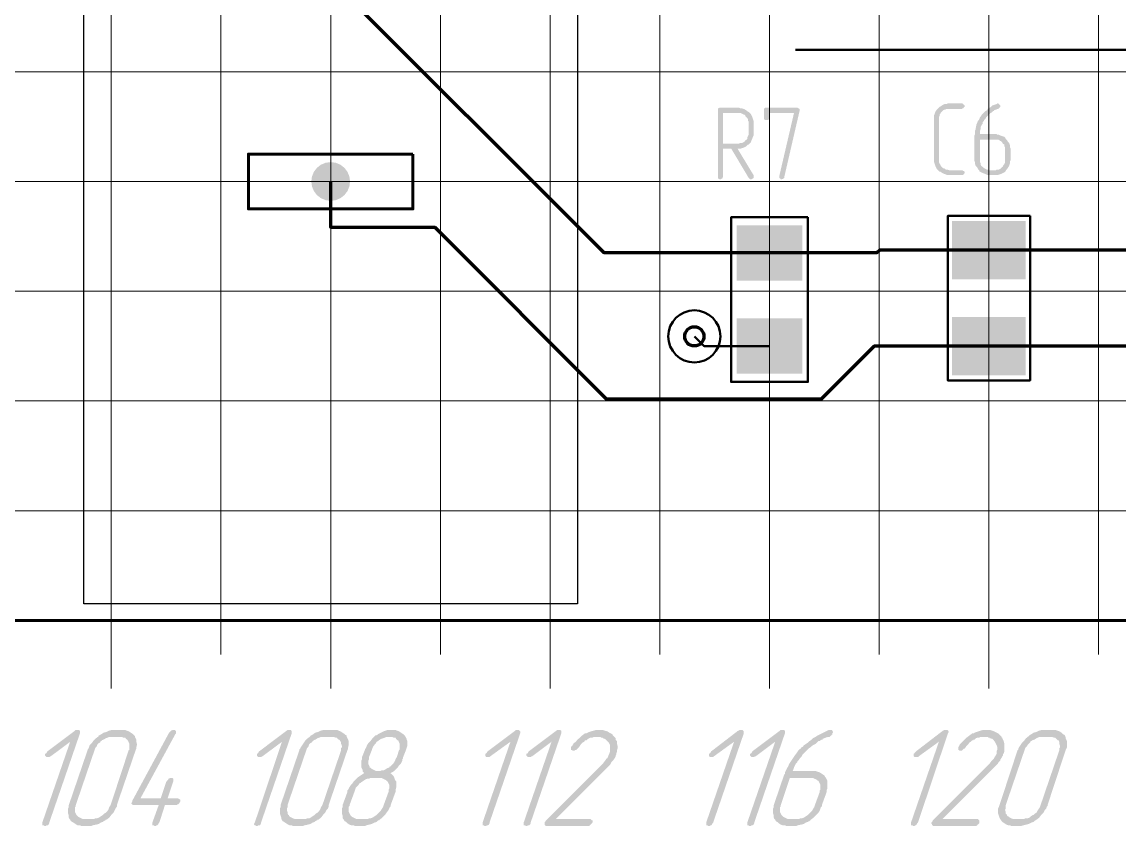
# Model space of a CAD drawing. Extents: x 260 to 1101, y 70 to 664.
# Drawn here: x 532.08 to 572.07, y 375.29 to 404.6 of the extents above; entities that cross this region are included whole.
import ezdxf

# ---------------------------------------------------------------- set-up
doc = ezdxf.new("R2010")
doc.units = 0
doc.header["$MEASUREMENT"] = 0
doc.layers.add('PDF _Геометрия', color=7, linetype='CONTINUOUS')
doc.layers.add('PDF _Сплошная заливка', color=7, linetype='CONTINUOUS')

msp = doc.modelspace()

# ---------------------------------------------------------------- hatches: boundary and pattern name
at = {"layer": 'PDF _Сплошная заливка', "transparency": 33554559}
for points in [[(566.368, 401.632), (566.368, 401.606), (566.393, 401.606), (566.393, 401.581), (566.419, 401.581), (566.444, 401.556), (566.444, 401.53), (566.444, 401.53), (566.444, 401.505), (566.419, 401.505), (566.419, 401.479), (566.393, 401.479), (566.393, 401.454), (566.368, 401.454), (566.343, 401.429), (565.86, 401.429), (565.809, 401.429), (565.784, 401.429), (565.733, 401.403), (565.708, 401.403), (565.657, 401.378), (565.606, 401.327), (565.606, 401.327), (565.606, 401.327), (565.581, 401.302), (565.556, 401.251), (565.53, 401.225), (565.53, 401.175), (565.505, 401.124), (565.505, 401.073), (565.505, 399.574), (565.505, 399.574), (565.505, 399.549), (565.505, 399.524), (565.505, 399.498), (565.53, 399.447), (565.556, 399.397), (565.581, 399.346), (565.606, 399.32), (565.606, 399.32), (565.632, 399.295), (565.657, 399.27), (565.682, 399.27), (565.733, 399.244), (565.759, 399.219), (565.809, 399.219), (565.886, 399.193), (566.343, 399.193), (566.368, 399.193), (566.368, 399.193), (566.393, 399.168), (566.393, 399.168), (566.419, 399.168), (566.444, 399.143), (566.444, 399.117), (566.444, 399.117), (566.444, 399.092), (566.419, 399.066), (566.419, 399.041), (566.393, 399.041), (566.393, 399.041), (566.368, 399.016), (566.343, 399.016), (565.86, 399.016), (565.835, 399.016), (565.809, 399.016), (565.759, 399.041), (565.682, 399.066), (565.632, 399.092), (565.556, 399.143), (565.53, 399.143), (565.479, 399.193), (565.479, 399.193), (565.479, 399.193), (565.454, 399.219), (565.429, 399.244), (565.403, 399.295), (565.378, 399.346), (565.352, 399.422), (565.327, 399.498), (565.327, 399.524), (565.327, 399.574), (565.327, 401.073), (565.327, 401.073), (565.327, 401.073), (565.327, 401.098), (565.327, 401.098), (565.327, 401.149), (565.327, 401.2), (565.352, 401.251), (565.378, 401.327), (565.429, 401.403), (565.454, 401.429), (565.479, 401.454), (565.479, 401.454), (565.479, 401.454), (565.505, 401.479), (565.53, 401.505), (565.581, 401.53), (565.657, 401.581), (565.708, 401.606), (565.784, 401.606), (565.835, 401.632), (566.343, 401.632)], [(560.35, 401.479), (560.376, 401.454), (560.401, 401.454), (560.401, 401.454), (560.426, 401.429), (560.426, 401.403), (560.426, 401.378), (560.426, 401.352), (559.868, 398.939), (559.868, 398.939), (559.868, 398.914), (559.843, 398.914), (559.843, 398.889), (559.766, 398.863), (559.766, 398.863), (559.741, 398.863), (559.741, 398.889), (559.716, 398.889), (559.716, 398.889), (559.69, 398.914), (559.69, 398.914), (559.69, 398.965), (559.69, 398.99), (560.223, 401.276), (559.309, 401.276), (559.309, 401.098), (559.309, 401.098), (559.309, 401.073), (559.309, 401.048), (559.284, 401.022), (559.284, 401.022), (559.259, 401.022), (559.233, 401.022), (559.208, 401.022), (559.208, 401.022), (559.208, 401.022), (559.182, 401.022), (559.157, 401.022), (559.157, 401.048), (559.132, 401.048), (559.132, 401.073), (559.132, 401.098), (559.132, 401.378), (559.132, 401.378), (559.132, 401.403), (559.132, 401.403), (559.132, 401.429), (559.157, 401.454), (559.157, 401.454), (559.182, 401.479), (559.208, 401.479)], [(543.337, 398.786), (543.337, 399.492), (543.52, 399.468), (543.69, 399.398), (543.836, 399.285), (543.948, 399.139), (544.019, 398.969), (544.043, 398.786)], [(543.337, 398.786), (543.337, 398.08), (543.154, 398.104), (542.984, 398.175), (542.838, 398.287), (542.726, 398.433), (542.655, 398.604), (542.631, 398.786)], [(543.337, 398.786), (544.043, 398.786), (544.019, 398.604), (543.948, 398.433), (543.836, 398.287), (543.69, 398.175), (543.52, 398.104), (543.337, 398.08)], [(534.147, 378.797), (534.172, 378.797), (534.172, 378.772), (534.198, 378.772), (534.198, 378.746), (534.198, 378.721), (534.198, 378.67), (533.08, 375.419), (533.08, 375.419), (533.08, 375.394), (533.055, 375.343), (533.029, 375.317), (533.004, 375.317), (532.979, 375.317), (532.953, 375.292), (532.928, 375.292), (532.903, 375.292), (532.903, 375.292), (532.877, 375.317), (532.852, 375.317), (532.826, 375.317), (532.826, 375.343), (532.826, 375.368), (532.826, 375.419), (533.842, 378.365), (533.131, 377.832), (533.106, 377.832), (533.08, 377.807), (533.055, 377.807), (533.029, 377.807), (533.004, 377.807), (533.004, 377.807), (532.979, 377.807), (532.953, 377.832), (532.953, 377.832), (532.928, 377.857), (532.928, 377.883), (532.928, 377.934), (532.953, 377.934), (532.953, 377.934), (532.979, 377.959), (533.004, 378.01), (534.02, 378.772), (534.02, 378.772), (534.045, 378.797), (534.071, 378.797), (534.096, 378.797), (534.121, 378.797)], [(537.625, 378.797), (537.651, 378.797), (537.676, 378.772), (537.676, 378.772), (537.701, 378.746), (537.701, 378.721), (537.701, 378.67), (537.676, 378.645), (536.407, 376.308), (537.143, 376.308), (537.346, 376.918), (537.371, 376.918), (537.371, 376.943), (537.397, 376.968), (537.422, 376.994), (537.422, 376.994), (537.422, 377.019), (537.448, 377.019), (537.473, 377.045), (537.524, 377.045), (537.524, 377.045), (537.549, 377.045), (537.575, 377.045), (537.6, 377.019), (537.6, 377.019), (537.6, 376.994), (537.6, 376.968), (537.6, 376.918), (537.397, 376.308), (537.778, 376.308), (537.803, 376.283), (537.828, 376.283), (537.828, 376.257), (537.854, 376.257), (537.854, 376.232), (537.854, 376.206), (537.854, 376.181), (537.854, 376.181), (537.828, 376.156), (537.828, 376.13), (537.778, 376.079), (537.778, 376.079), (537.752, 376.079), (537.727, 376.054), (537.676, 376.054), (537.295, 376.054), (537.092, 375.419), (537.092, 375.419), (537.067, 375.394), (537.041, 375.343), (537.016, 375.317), (537.016, 375.317), (536.991, 375.317), (536.965, 375.292), (536.914, 375.292), (536.914, 375.292), (536.914, 375.292), (536.889, 375.317), (536.838, 375.317), (536.838, 375.317), (536.838, 375.343), (536.838, 375.368), (536.838, 375.419), (537.067, 376.054), (536.178, 376.054), (536.153, 376.054), (536.127, 376.054), (536.102, 376.079), (536.102, 376.079), (536.076, 376.105), (536.076, 376.13), (536.102, 376.181), (536.102, 376.206), (537.448, 378.696), (537.448, 378.696), (537.473, 378.721), (537.498, 378.746), (537.524, 378.772), (537.6, 378.797)], [(541.866, 378.797), (541.891, 378.797), (541.891, 378.772), (541.916, 378.772), (541.916, 378.746), (541.916, 378.721), (541.916, 378.67), (540.799, 375.419), (540.799, 375.419), (540.799, 375.394), (540.774, 375.343), (540.748, 375.317), (540.723, 375.317), (540.698, 375.317), (540.672, 375.292), (540.647, 375.292), (540.621, 375.292), (540.621, 375.292), (540.596, 375.317), (540.571, 375.317), (540.571, 375.317), (540.545, 375.343), (540.545, 375.368), (540.571, 375.419), (541.561, 378.365), (540.85, 377.832), (540.825, 377.832), (540.825, 377.807), (540.774, 377.807), (540.748, 377.807), (540.723, 377.807), (540.723, 377.807), (540.698, 377.807), (540.672, 377.832), (540.672, 377.832), (540.647, 377.857), (540.647, 377.883), (540.647, 377.934), (540.672, 377.934), (540.672, 377.934), (540.698, 377.959), (540.723, 378.01), (541.739, 378.772), (541.739, 378.772), (541.764, 378.797), (541.789, 378.797), (541.815, 378.797), (541.84, 378.797)], [(550.169, 378.797), (550.194, 378.797), (550.219, 378.772), (550.219, 378.772), (550.245, 378.746), (550.245, 378.721), (550.245, 378.67), (549.127, 375.419), (549.127, 375.419), (549.127, 375.394), (549.102, 375.343), (549.051, 375.317), (549.051, 375.317), (549.026, 375.317), (549.001, 375.292), (548.95, 375.292), (548.95, 375.292), (548.95, 375.292), (548.924, 375.317), (548.899, 375.317), (548.874, 375.317), (548.874, 375.343), (548.874, 375.368), (548.874, 375.419), (549.889, 378.365), (549.153, 377.832), (549.153, 377.832), (549.127, 377.807), (549.102, 377.807), (549.077, 377.807), (549.051, 377.807), (549.026, 377.807), (549.001, 377.807), (549.001, 377.832), (548.975, 377.832), (548.975, 377.857), (548.975, 377.883), (548.975, 377.934), (548.975, 377.934), (549.001, 377.934), (549.026, 377.959), (549.051, 378.01), (550.067, 378.772), (550.067, 378.772), (550.092, 378.797), (550.118, 378.797), (550.143, 378.797)], [(551.692, 378.797), (551.717, 378.797), (551.717, 378.772), (551.743, 378.772), (551.743, 378.746), (551.743, 378.721), (551.743, 378.67), (550.626, 375.419), (550.626, 375.419), (550.626, 375.394), (550.6, 375.343), (550.575, 375.317), (550.549, 375.317), (550.524, 375.317), (550.499, 375.292), (550.473, 375.292), (550.448, 375.292), (550.448, 375.292), (550.422, 375.317), (550.397, 375.317), (550.372, 375.317), (550.372, 375.343), (550.372, 375.368), (550.372, 375.419), (551.387, 378.365), (550.676, 377.832), (550.651, 377.832), (550.626, 377.807), (550.6, 377.807), (550.575, 377.807), (550.549, 377.807), (550.549, 377.807), (550.524, 377.807), (550.499, 377.832), (550.499, 377.832), (550.473, 377.857), (550.473, 377.883), (550.473, 377.934), (550.499, 377.934), (550.499, 377.934), (550.524, 377.959), (550.549, 378.01), (551.565, 378.772), (551.565, 378.772), (551.59, 378.797), (551.616, 378.797), (551.641, 378.797), (551.667, 378.797)], [(553.165, 378.797), (553.215, 378.797), (553.241, 378.797), (553.317, 378.772), (553.419, 378.746), (553.495, 378.696), (553.546, 378.67), (553.596, 378.645), (553.622, 378.594), (553.673, 378.543), (553.673, 378.543), (553.673, 378.543), (553.698, 378.518), (553.698, 378.518), (553.723, 378.492), (553.723, 378.442), (553.774, 378.391), (553.774, 378.289), (553.799, 378.188), (553.799, 378.137), (553.774, 378.061), (553.774, 378.01), (553.749, 377.934), (553.749, 377.934), (553.749, 377.934), (553.749, 377.908), (553.723, 377.857), (553.723, 377.832), (553.698, 377.781), (553.647, 377.705), (553.622, 377.68), (553.622, 377.68), (553.596, 377.654), (553.571, 377.629), (553.546, 377.578), (553.52, 377.527), (553.469, 377.476), (553.419, 377.426), (551.54, 375.546), (552.809, 375.546), (552.809, 375.546), (552.835, 375.521), (552.86, 375.495), (552.86, 375.495), (552.885, 375.495), (552.885, 375.444), (552.885, 375.419), (552.86, 375.419), (552.86, 375.394), (552.835, 375.368), (552.809, 375.343), (552.809, 375.343), (552.784, 375.317), (552.758, 375.292), (552.708, 375.292), (551.21, 375.292), (551.184, 375.292), (551.159, 375.317), (551.133, 375.343), (551.133, 375.343), (551.133, 375.368), (551.133, 375.394), (551.133, 375.444), (551.133, 375.444), (551.159, 375.444), (551.159, 375.47), (551.184, 375.495), (553.266, 377.578), (553.342, 377.68), (553.393, 377.756), (553.419, 377.756), (553.419, 377.781), (553.419, 377.781), (553.444, 377.807), (553.469, 377.883), (553.495, 377.934), (553.495, 377.934), (553.495, 377.959), (553.52, 377.984), (553.52, 378.035), (553.52, 378.086), (553.52, 378.162), (553.52, 378.238), (553.495, 378.289), (553.469, 378.34), (553.444, 378.365), (553.444, 378.365), (553.419, 378.391), (553.419, 378.391), (553.393, 378.416), (553.368, 378.442), (553.342, 378.467), (553.266, 378.492), (553.266, 378.492), (553.241, 378.518), (553.241, 378.518), (553.19, 378.518), (553.165, 378.543), (553.139, 378.543), (553.038, 378.543), (553.012, 378.543), (552.987, 378.543), (552.936, 378.543), (552.885, 378.518), (552.809, 378.518), (552.758, 378.492), (552.682, 378.442), (552.682, 378.442), (552.657, 378.416), (552.606, 378.416), (552.581, 378.365), (552.53, 378.34), (552.454, 378.264), (552.403, 378.188), (552.327, 378.111), (552.327, 378.111), (552.327, 378.111), (552.301, 378.086), (552.276, 378.061), (552.276, 378.061), (552.251, 378.061), (552.225, 378.035), (552.2, 378.035), (552.174, 378.035), (552.174, 378.035), (552.124, 378.061), (552.098, 378.061), (552.098, 378.086), (552.098, 378.086), (552.098, 378.137), (552.098, 378.162), (552.124, 378.213), (552.124, 378.213), (552.149, 378.213), (552.149, 378.238), (552.174, 378.264), (552.2, 378.315), (552.276, 378.365), (552.327, 378.442), (552.428, 378.518), (552.504, 378.594), (552.606, 378.67), (552.606, 378.67), (552.631, 378.67), (552.631, 378.67), (552.657, 378.67), (552.708, 378.696), (552.758, 378.721), (552.835, 378.746), (552.936, 378.772), (553.012, 378.797), (553.114, 378.797), (553.139, 378.797)], [(558.319, 378.797), (558.344, 378.797), (558.37, 378.772), (558.37, 378.772), (558.395, 378.746), (558.395, 378.721), (558.395, 378.67), (557.278, 375.419), (557.278, 375.419), (557.253, 375.394), (557.227, 375.343), (557.202, 375.317), (557.202, 375.317), (557.176, 375.317), (557.151, 375.292), (557.1, 375.292), (557.1, 375.292), (557.1, 375.292), (557.075, 375.317), (557.024, 375.317), (557.024, 375.317), (557.024, 375.343), (557.024, 375.368), (557.024, 375.419), (558.04, 378.365), (557.303, 377.832), (557.303, 377.832), (557.278, 377.807), (557.253, 377.807), (557.227, 377.807), (557.202, 377.807), (557.176, 377.807), (557.151, 377.807), (557.151, 377.832), (557.126, 377.832), (557.126, 377.857), (557.126, 377.883), (557.126, 377.934), (557.126, 377.934), (557.151, 377.934), (557.176, 377.959), (557.202, 378.01), (558.192, 378.772), (558.217, 378.772), (558.243, 378.797), (558.268, 378.797), (558.294, 378.797)], [(559.843, 378.797), (559.868, 378.797), (559.868, 378.772), (559.893, 378.772), (559.893, 378.746), (559.893, 378.721), (559.893, 378.67), (558.776, 375.419), (558.776, 375.419), (558.776, 375.394), (558.751, 375.343), (558.7, 375.317), (558.7, 375.317), (558.675, 375.317), (558.649, 375.292), (558.624, 375.292), (558.598, 375.292), (558.598, 375.292), (558.573, 375.317), (558.548, 375.317), (558.522, 375.317), (558.522, 375.343), (558.522, 375.368), (558.522, 375.419), (559.538, 378.365), (558.827, 377.832), (558.801, 377.832), (558.776, 377.807), (558.751, 377.807), (558.725, 377.807), (558.7, 377.807), (558.7, 377.807), (558.675, 377.807), (558.649, 377.832), (558.649, 377.832), (558.624, 377.857), (558.624, 377.883), (558.624, 377.934), (558.649, 377.934), (558.649, 377.934), (558.675, 377.959), (558.7, 378.01), (559.716, 378.772), (559.716, 378.772), (559.741, 378.797), (559.766, 378.797), (559.792, 378.797), (559.817, 378.797)], [(565.784, 378.797), (565.809, 378.797), (565.835, 378.772), (565.835, 378.772), (565.86, 378.746), (565.86, 378.721), (565.835, 378.67), (564.743, 375.419), (564.743, 375.419), (564.718, 375.394), (564.692, 375.343), (564.667, 375.317), (564.667, 375.317), (564.641, 375.317), (564.616, 375.292), (564.565, 375.292), (564.565, 375.292), (564.565, 375.292), (564.54, 375.317), (564.489, 375.317), (564.489, 375.317), (564.489, 375.343), (564.489, 375.368), (564.489, 375.419), (565.505, 378.365), (564.768, 377.832), (564.768, 377.832), (564.743, 377.807), (564.718, 377.807), (564.667, 377.807), (564.667, 377.807), (564.641, 377.807), (564.616, 377.807), (564.591, 377.832), (564.591, 377.832), (564.591, 377.857), (564.591, 377.883), (564.591, 377.934), (564.591, 377.934), (564.616, 377.934), (564.616, 377.959), (564.667, 378.01), (565.657, 378.772), (565.682, 378.772), (565.682, 378.797), (565.733, 378.797), (565.759, 378.797), (565.759, 378.797)], [(567.282, 378.797), (567.307, 378.797), (567.358, 378.797), (567.435, 378.772), (567.511, 378.746), (567.612, 378.696), (567.663, 378.67), (567.688, 378.645), (567.739, 378.594), (567.79, 378.543), (567.79, 378.543), (567.79, 378.543), (567.79, 378.518), (567.815, 378.518), (567.815, 378.492), (567.841, 378.442), (567.866, 378.391), (567.892, 378.289), (567.892, 378.188), (567.892, 378.137), (567.892, 378.061), (567.892, 378.01), (567.866, 377.934), (567.866, 377.934), (567.866, 377.934), (567.841, 377.908), (567.841, 377.857), (567.815, 377.832), (567.79, 377.781), (567.739, 377.705), (567.739, 377.68), (567.739, 377.68), (567.714, 377.654), (567.688, 377.629), (567.663, 377.578), (567.612, 377.527), (567.561, 377.476), (567.511, 377.426), (565.632, 375.546), (566.901, 375.546), (566.927, 375.546), (566.952, 375.521), (566.977, 375.495), (566.977, 375.495), (566.977, 375.495), (566.977, 375.444), (566.977, 375.419), (566.977, 375.419), (566.977, 375.394), (566.952, 375.368), (566.927, 375.343), (566.901, 375.343), (566.901, 375.317), (566.851, 375.292), (566.825, 375.292), (565.327, 375.292), (565.302, 375.292), (565.276, 375.317), (565.251, 375.343), (565.251, 375.343), (565.251, 375.368), (565.225, 375.394), (565.251, 375.444), (565.251, 375.444), (565.251, 375.444), (565.276, 375.47), (565.276, 375.495), (567.358, 377.578), (567.435, 377.68), (567.511, 377.756), (567.511, 377.756), (567.511, 377.781), (567.536, 377.781), (567.536, 377.807), (567.587, 377.883), (567.612, 377.934), (567.612, 377.934), (567.612, 377.959), (567.612, 377.984), (567.612, 378.035), (567.638, 378.086), (567.638, 378.162), (567.612, 378.238), (567.587, 378.289), (567.561, 378.34), (567.536, 378.365), (567.536, 378.365), (567.536, 378.391), (567.511, 378.391), (567.511, 378.416), (567.485, 378.442), (567.46, 378.467), (567.384, 378.492), (567.358, 378.492), (567.358, 378.518), (567.333, 378.518), (567.307, 378.518), (567.282, 378.543), (567.231, 378.543), (567.155, 378.543), (567.13, 378.543), (567.079, 378.543), (567.028, 378.543), (566.977, 378.518), (566.927, 378.518), (566.851, 378.492), (566.8, 378.442), (566.774, 378.442), (566.749, 378.416), (566.723, 378.416), (566.673, 378.365), (566.622, 378.34), (566.571, 378.264), (566.495, 378.188), (566.444, 378.111), (566.444, 378.111), (566.419, 378.111), (566.393, 378.086), (566.368, 378.061), (566.368, 378.061), (566.368, 378.061), (566.343, 378.035), (566.292, 378.035), (566.292, 378.035), (566.266, 378.035), (566.241, 378.061), (566.216, 378.061), (566.216, 378.086), (566.216, 378.086), (566.216, 378.137), (566.216, 378.162), (566.241, 378.213), (566.241, 378.213), (566.241, 378.213), (566.266, 378.238), (566.266, 378.264), (566.317, 378.315), (566.368, 378.365), (566.444, 378.442), (566.52, 378.518), (566.622, 378.594), (566.723, 378.67), (566.723, 378.67), (566.723, 378.67), (566.749, 378.67), (566.774, 378.67), (566.8, 378.696), (566.876, 378.721), (566.952, 378.746), (567.028, 378.772), (567.13, 378.797), (567.231, 378.797), (567.257, 378.797)]]:
    msp.add_hatch(color=256, dxfattribs=at).paths.add_polyline_path(points)
h = msp.add_hatch(color=256, dxfattribs=at)
h.paths.add_polyline_path([(567.561, 400.311), (567.003, 400.311), (567.003, 399.574), (567.003, 399.574), (567.003, 399.549), (567.003, 399.524), (567.003, 399.498), (567.028, 399.447), (567.028, 399.397), (567.054, 399.346), (567.104, 399.32), (567.104, 399.32), (567.13, 399.295), (567.155, 399.27), (567.181, 399.27), (567.206, 399.244), (567.257, 399.219), (567.307, 399.219), (567.358, 399.193), (567.587, 399.193), (567.612, 399.219), (567.638, 399.219), (567.688, 399.219), (567.739, 399.244), (567.765, 399.27), (567.815, 399.32), (567.815, 399.32), (567.841, 399.32), (567.841, 399.346), (567.866, 399.397), (567.892, 399.422), (567.917, 399.473), (567.917, 399.524), (567.917, 399.574), (567.917, 399.955), (567.917, 399.955), (567.917, 399.981), (567.917, 400.006), (567.917, 400.032), (567.892, 400.082), (567.892, 400.133), (567.841, 400.159), (567.815, 400.209), (567.815, 400.209), (567.79, 400.235), (567.765, 400.26), (567.739, 400.26), (567.714, 400.286), (567.663, 400.311), (567.612, 400.311)], flags=0)
h.paths.add_polyline_path([(567.663, 401.632), (567.688, 401.606), (567.714, 401.581), (567.714, 401.581), (567.714, 401.581), (567.739, 401.556), (567.739, 401.53), (567.739, 401.53), (567.739, 401.505), (567.739, 401.505), (567.714, 401.479), (567.714, 401.479), (567.714, 401.479), (567.688, 401.454), (567.663, 401.429), (567.638, 401.429), (567.587, 401.403), (567.511, 401.378), (567.511, 401.378), (567.511, 401.352), (567.485, 401.352), (567.485, 401.352), (567.435, 401.302), (567.384, 401.276), (567.384, 401.276), (567.358, 401.251), (567.333, 401.225), (567.307, 401.2), (567.282, 401.175), (567.231, 401.124), (567.206, 401.073), (567.155, 401.022), (567.155, 401.022), (567.155, 400.997), (567.13, 400.971), (567.104, 400.946), (567.104, 400.895), (567.079, 400.87), (567.054, 400.819), (567.028, 400.768), (567.028, 400.768), (567.028, 400.743), (567.028, 400.717), (567.028, 400.692), (567.003, 400.641), (567.003, 400.59), (567.003, 400.565), (567.003, 400.514), (567.561, 400.514), (567.587, 400.514), (567.612, 400.514), (567.638, 400.489), (567.688, 400.489), (567.739, 400.463), (567.815, 400.438), (567.892, 400.413), (567.917, 400.387), (567.942, 400.336), (567.942, 400.336), (567.942, 400.336), (567.968, 400.311), (567.993, 400.286), (568.018, 400.235), (568.069, 400.184), (568.095, 400.108), (568.095, 400.032), (568.12, 399.981), (568.12, 399.955), (568.12, 399.574), (568.12, 399.574), (568.12, 399.574), (568.12, 399.549), (568.095, 399.549), (568.095, 399.498), (568.095, 399.447), (568.069, 399.371), (568.044, 399.32), (567.993, 399.244), (567.968, 399.219), (567.942, 399.168), (567.942, 399.168), (567.917, 399.143), (567.892, 399.117), (567.841, 399.092), (567.79, 399.066), (567.714, 399.041), (567.638, 399.016), (567.587, 399.016), (567.561, 399.016), (567.333, 399.016), (567.333, 399.016), (567.282, 399.016), (567.231, 399.041), (567.181, 399.066), (567.104, 399.092), (567.054, 399.117), (567.003, 399.143), (566.977, 399.168), (566.977, 399.193), (566.977, 399.193), (566.952, 399.219), (566.927, 399.244), (566.901, 399.295), (566.851, 399.346), (566.825, 399.422), (566.825, 399.498), (566.8, 399.524), (566.8, 399.574), (566.8, 400.413), (566.8, 400.413), (566.8, 400.413), (566.8, 400.438), (566.8, 400.463), (566.825, 400.514), (566.825, 400.54), (566.825, 400.59), (566.825, 400.641), (566.851, 400.692), (566.851, 400.743), (566.876, 400.87), (566.901, 400.921), (566.927, 400.997), (566.977, 401.048), (567.003, 401.124), (567.003, 401.124), (567.003, 401.124), (567.028, 401.149), (567.054, 401.175), (567.054, 401.2), (567.079, 401.225), (567.13, 401.276), (567.155, 401.302), (567.206, 401.352), (567.257, 401.378), (567.282, 401.429), (567.358, 401.479), (567.409, 401.505), (567.46, 401.556), (567.536, 401.581), (567.612, 401.606), (567.638, 401.632)], flags=0)
h = msp.add_hatch(color=256, dxfattribs=at)
h.paths.add_polyline_path([(558.192, 401.276), (557.633, 401.276), (557.633, 400.159), (558.217, 400.159), (558.243, 400.184), (558.268, 400.184), (558.319, 400.184), (558.37, 400.209), (558.421, 400.235), (558.446, 400.286), (558.446, 400.286), (558.471, 400.286), (558.497, 400.311), (558.522, 400.336), (558.522, 400.387), (558.548, 400.438), (558.573, 400.489), (558.573, 400.54), (558.573, 400.921), (558.573, 400.921), (558.573, 400.946), (558.573, 400.971), (558.548, 400.997), (558.548, 401.048), (558.522, 401.098), (558.497, 401.124), (558.446, 401.175), (558.446, 401.175), (558.446, 401.2), (558.421, 401.225), (558.395, 401.225), (558.344, 401.251), (558.294, 401.276), (558.243, 401.276)], flags=0)
h.paths.add_polyline_path([(558.217, 401.479), (558.268, 401.454), (558.319, 401.454), (558.395, 401.429), (558.446, 401.403), (558.522, 401.352), (558.548, 401.327), (558.598, 401.302), (558.598, 401.302), (558.598, 401.302), (558.624, 401.276), (558.649, 401.251), (558.675, 401.2), (558.7, 401.149), (558.725, 401.073), (558.751, 400.997), (558.751, 400.946), (558.751, 400.921), (558.751, 400.54), (558.751, 400.54), (558.751, 400.54), (558.751, 400.514), (558.751, 400.514), (558.751, 400.463), (558.725, 400.413), (558.7, 400.336), (558.675, 400.286), (558.649, 400.209), (558.624, 400.184), (558.598, 400.159), (558.573, 400.133), (558.548, 400.133), (558.522, 400.108), (558.471, 400.057), (558.421, 400.032), (558.344, 400.006), (558.268, 399.981), (558.243, 399.981), (558.192, 399.981), (558.167, 399.981), (558.751, 399.016), (558.751, 398.99), (558.751, 398.99), (558.751, 398.965), (558.751, 398.965), (558.751, 398.939), (558.751, 398.939), (558.751, 398.914), (558.725, 398.889), (558.725, 398.889), (558.7, 398.889), (558.675, 398.863), (558.649, 398.863), (558.649, 398.863), (558.624, 398.863), (558.598, 398.889), (558.598, 398.889), (558.598, 398.889), (558.573, 398.914), (557.938, 399.981), (557.633, 399.981), (557.633, 398.965), (557.633, 398.939), (557.633, 398.939), (557.608, 398.914), (557.608, 398.889), (557.608, 398.889), (557.583, 398.889), (557.557, 398.863), (557.532, 398.863), (557.532, 398.863), (557.532, 398.863), (557.507, 398.863), (557.481, 398.889), (557.456, 398.889), (557.456, 398.914), (557.456, 398.914), (557.456, 398.965), (557.456, 401.378), (557.456, 401.378), (557.456, 401.403), (557.456, 401.403), (557.456, 401.429), (557.456, 401.454), (557.481, 401.454), (557.507, 401.479), (557.532, 401.479)], flags=0)
at = {"layer": 'PDF _Сплошная заливка', "true_color": 0xffffff, "transparency": 33554559}
msp.add_hatch(color=7, dxfattribs=at).paths.add_polyline_path([(542.631, 398.786), (542.655, 398.969), (542.726, 399.139), (542.838, 399.285), (542.984, 399.398), (543.154, 399.468), (543.337, 399.492), (543.337, 398.786)])
at = {"layer": 'PDF _Сплошная заливка', "transparency": 33554559}
h = msp.add_hatch(color=256, dxfattribs=at)
h.paths.add_polyline_path([(535.645, 378.543), (535.366, 378.543), (535.315, 378.543), (535.264, 378.543), (535.213, 378.518), (535.137, 378.492), (535.061, 378.442), (534.985, 378.416), (534.985, 378.391), (534.959, 378.391), (534.934, 378.34), (534.883, 378.315), (534.832, 378.264), (534.807, 378.188), (534.756, 378.137), (534.731, 378.061), (534.045, 376.054), (534.045, 376.029), (534.045, 376.003), (534.02, 375.978), (534.02, 375.927), (534.02, 375.876), (534.02, 375.8), (534.045, 375.749), (534.071, 375.698), (534.071, 375.698), (534.096, 375.673), (534.121, 375.648), (534.147, 375.622), (534.198, 375.597), (534.248, 375.571), (534.299, 375.546), (534.375, 375.546), (534.655, 375.546), (534.705, 375.546), (534.756, 375.571), (534.807, 375.571), (534.883, 375.597), (534.959, 375.648), (535.035, 375.698), (535.035, 375.698), (535.061, 375.724), (535.086, 375.749), (535.137, 375.775), (535.188, 375.825), (535.239, 375.902), (535.264, 375.978), (535.315, 376.054), (535.975, 378.061), (536, 378.061), (536, 378.086), (536, 378.137), (536, 378.162), (536, 378.213), (536, 378.289), (535.975, 378.34), (535.949, 378.416), (535.949, 378.416), (535.924, 378.416), (535.924, 378.442), (535.873, 378.467), (535.848, 378.518), (535.772, 378.518), (535.721, 378.543)], flags=0)
h.paths.add_polyline_path([(535.772, 378.797), (535.848, 378.797), (535.899, 378.772), (535.975, 378.746), (536.051, 378.696), (536.127, 378.645), (536.153, 378.619), (536.178, 378.594), (536.203, 378.569), (536.203, 378.543), (536.229, 378.492), (536.254, 378.442), (536.254, 378.365), (536.28, 378.264), (536.254, 378.162), (536.254, 378.111), (536.229, 378.061), (535.543, 376.054), (535.543, 376.029), (535.543, 376.029), (535.543, 376.003), (535.543, 376.003), (535.492, 375.927), (535.467, 375.876), (535.416, 375.775), (535.34, 375.698), (535.264, 375.597), (535.162, 375.521), (535.137, 375.521), (535.137, 375.495), (535.112, 375.495), (535.112, 375.495), (535.061, 375.47), (535.035, 375.444), (534.959, 375.419), (534.883, 375.368), (534.782, 375.343), (534.655, 375.317), (534.604, 375.292), (534.553, 375.292), (534.274, 375.292), (534.248, 375.292), (534.198, 375.317), (534.121, 375.317), (534.071, 375.343), (533.994, 375.394), (533.918, 375.444), (533.867, 375.47), (533.842, 375.521), (533.842, 375.521), (533.842, 375.521), (533.817, 375.546), (533.791, 375.597), (533.791, 375.673), (533.766, 375.749), (533.766, 375.825), (533.766, 375.876), (533.766, 375.927), (533.791, 375.978), (533.791, 376.054), (534.477, 378.061), (534.477, 378.061), (534.477, 378.061), (534.477, 378.086), (534.502, 378.111), (534.528, 378.162), (534.553, 378.238), (534.629, 378.315), (534.68, 378.391), (534.782, 378.492), (534.883, 378.569), (534.883, 378.569), (534.883, 378.594), (534.908, 378.594), (534.934, 378.619), (534.959, 378.619), (534.985, 378.645), (535.061, 378.696), (535.162, 378.721), (535.264, 378.772), (535.366, 378.797), (535.416, 378.797)], flags=0)
h = msp.add_hatch(color=256, dxfattribs=at)
h.paths.add_polyline_path([(543.364, 378.543), (543.084, 378.543), (543.034, 378.543), (542.983, 378.543), (542.932, 378.518), (542.856, 378.492), (542.78, 378.442), (542.704, 378.416), (542.704, 378.391), (542.678, 378.391), (542.653, 378.34), (542.602, 378.315), (542.551, 378.264), (542.526, 378.188), (542.475, 378.137), (542.45, 378.061), (541.764, 376.054), (541.764, 376.029), (541.764, 376.003), (541.764, 375.978), (541.739, 375.927), (541.739, 375.876), (541.764, 375.8), (541.764, 375.749), (541.789, 375.698), (541.815, 375.698), (541.815, 375.673), (541.84, 375.648), (541.866, 375.622), (541.916, 375.597), (541.967, 375.571), (542.043, 375.546), (542.094, 375.546), (542.373, 375.546), (542.424, 375.546), (542.475, 375.571), (542.551, 375.571), (542.602, 375.597), (542.678, 375.648), (542.754, 375.698), (542.754, 375.698), (542.78, 375.724), (542.805, 375.749), (542.856, 375.775), (542.907, 375.825), (542.957, 375.902), (542.983, 375.978), (543.034, 376.054), (543.719, 378.061), (543.719, 378.061), (543.719, 378.086), (543.719, 378.137), (543.745, 378.162), (543.745, 378.213), (543.719, 378.289), (543.719, 378.34), (543.668, 378.416), (543.668, 378.416), (543.668, 378.416), (543.643, 378.442), (543.592, 378.467), (543.567, 378.518), (543.516, 378.518), (543.44, 378.543)], flags=0)
h.paths.add_polyline_path([(543.516, 378.797), (543.567, 378.797), (543.618, 378.772), (543.694, 378.746), (543.77, 378.696), (543.846, 378.645), (543.872, 378.619), (543.922, 378.594), (543.922, 378.569), (543.922, 378.543), (543.948, 378.492), (543.973, 378.442), (543.998, 378.365), (543.998, 378.264), (543.973, 378.162), (543.973, 378.111), (543.948, 378.061), (543.262, 376.054), (543.262, 376.029), (543.262, 376.029), (543.262, 376.003), (543.262, 376.003), (543.237, 375.927), (543.186, 375.876), (543.135, 375.775), (543.059, 375.698), (542.983, 375.597), (542.881, 375.521), (542.856, 375.521), (542.856, 375.495), (542.83, 375.495), (542.83, 375.495), (542.78, 375.47), (542.754, 375.444), (542.678, 375.419), (542.602, 375.368), (542.5, 375.343), (542.373, 375.317), (542.323, 375.292), (542.272, 375.292), (541.993, 375.292), (541.967, 375.292), (541.916, 375.317), (541.84, 375.317), (541.789, 375.343), (541.713, 375.394), (541.637, 375.444), (541.586, 375.47), (541.561, 375.521), (541.561, 375.521), (541.561, 375.521), (541.536, 375.546), (541.536, 375.597), (541.51, 375.673), (541.485, 375.749), (541.485, 375.825), (541.485, 375.876), (541.485, 375.927), (541.51, 375.978), (541.51, 376.054), (542.196, 378.061), (542.196, 378.061), (542.196, 378.061), (542.196, 378.086), (542.221, 378.111), (542.246, 378.162), (542.297, 378.238), (542.348, 378.315), (542.399, 378.391), (542.5, 378.492), (542.602, 378.569), (542.602, 378.569), (542.602, 378.594), (542.627, 378.594), (542.653, 378.619), (542.678, 378.619), (542.704, 378.645), (542.78, 378.696), (542.881, 378.721), (542.983, 378.772), (543.084, 378.797), (543.135, 378.797), (543.491, 378.797)], flags=0)
h = msp.add_hatch(color=256, dxfattribs=at)
h.paths.add_polyline_path([(545.497, 378.543), (545.471, 378.543), (545.42, 378.543), (545.37, 378.543), (545.319, 378.518), (545.243, 378.492), (545.166, 378.467), (545.09, 378.416), (545.09, 378.416), (545.065, 378.391), (545.014, 378.365), (544.989, 378.315), (544.938, 378.264), (544.887, 378.188), (544.862, 378.137), (544.836, 378.061), (544.735, 377.807), (544.735, 377.781), (544.735, 377.756), (544.735, 377.73), (544.709, 377.68), (544.709, 377.629), (544.709, 377.553), (544.735, 377.502), (544.76, 377.451), (544.76, 377.426), (544.786, 377.426), (544.811, 377.4), (544.836, 377.375), (544.887, 377.349), (544.938, 377.324), (544.989, 377.299), (545.065, 377.299), (545.116, 377.299), (545.141, 377.299), (545.192, 377.324), (545.268, 377.324), (545.319, 377.349), (545.395, 377.4), (545.471, 377.426), (545.471, 377.451), (545.497, 377.451), (545.547, 377.502), (545.573, 377.527), (545.623, 377.578), (545.674, 377.654), (545.7, 377.73), (545.75, 377.807), (545.827, 378.061), (545.827, 378.061), (545.852, 378.086), (545.852, 378.137), (545.852, 378.162), (545.852, 378.238), (545.852, 378.289), (545.827, 378.34), (545.801, 378.416), (545.801, 378.416), (545.776, 378.416), (545.75, 378.442), (545.725, 378.467), (545.7, 378.518), (545.623, 378.518), (545.573, 378.543)], flags=0)
h.paths.add_polyline_path([(545.116, 377.045), (544.836, 377.045), (544.786, 377.045), (544.735, 377.019), (544.684, 377.019), (544.608, 376.994), (544.532, 376.943), (544.456, 376.892), (544.456, 376.892), (544.43, 376.867), (544.379, 376.841), (544.354, 376.791), (544.303, 376.74), (544.252, 376.689), (544.227, 376.613), (544.202, 376.537), (544.024, 376.054), (544.024, 376.029), (543.998, 376.003), (543.998, 375.978), (543.998, 375.927), (543.998, 375.876), (543.998, 375.8), (544.024, 375.749), (544.049, 375.698), (544.049, 375.698), (544.075, 375.673), (544.1, 375.648), (544.125, 375.622), (544.176, 375.597), (544.227, 375.571), (544.278, 375.546), (544.354, 375.546), (544.633, 375.546), (544.684, 375.546), (544.735, 375.571), (544.786, 375.571), (544.862, 375.597), (544.938, 375.648), (545.014, 375.698), (545.014, 375.698), (545.039, 375.724), (545.065, 375.749), (545.116, 375.8), (545.166, 375.851), (545.192, 375.902), (545.243, 375.978), (545.268, 376.054), (545.446, 376.537), (545.446, 376.562), (545.446, 376.587), (545.446, 376.613), (545.471, 376.664), (545.471, 376.714), (545.471, 376.791), (545.446, 376.841), (545.42, 376.892), (545.42, 376.918), (545.395, 376.918), (545.37, 376.943), (545.344, 376.968), (545.293, 376.994), (545.243, 377.019), (545.192, 377.045)], flags=0)
h.paths.add_polyline_path([(545.623, 378.797), (545.7, 378.797), (545.75, 378.772), (545.827, 378.746), (545.903, 378.696), (545.979, 378.645), (546.004, 378.619), (546.03, 378.594), (546.055, 378.569), (546.055, 378.569), (546.055, 378.543), (546.081, 378.518), (546.106, 378.467), (546.106, 378.442), (546.131, 378.391), (546.131, 378.34), (546.131, 378.213), (546.106, 378.137), (546.081, 378.061), (545.979, 377.807), (545.979, 377.781), (545.979, 377.756), (545.954, 377.73), (545.954, 377.68), (545.928, 377.629), (545.903, 377.578), (545.852, 377.527), (545.801, 377.476), (545.801, 377.451), (545.801, 377.451), (545.776, 377.426), (545.725, 377.375), (545.7, 377.349), (545.649, 377.299), (545.573, 377.248), (545.522, 377.222), (545.522, 377.197), (545.547, 377.197), (545.573, 377.172), (545.598, 377.146), (545.623, 377.121), (545.649, 377.07), (545.674, 376.994), (545.7, 376.943), (545.7, 376.943), (545.725, 376.918), (545.725, 376.867), (545.725, 376.816), (545.725, 376.765), (545.725, 376.689), (545.7, 376.613), (545.7, 376.537), (545.522, 376.054), (545.522, 376.029), (545.522, 376.029), (545.522, 376.003), (545.497, 376.003), (545.471, 375.927), (545.446, 375.876), (545.37, 375.775), (545.319, 375.698), (545.217, 375.597), (545.116, 375.521), (545.116, 375.521), (545.116, 375.495), (545.09, 375.495), (545.065, 375.495), (545.039, 375.47), (545.014, 375.444), (544.938, 375.419), (544.836, 375.368), (544.735, 375.343), (544.633, 375.317), (544.582, 375.292), (544.506, 375.292), (544.252, 375.292), (544.227, 375.292), (544.176, 375.317), (544.1, 375.317), (544.024, 375.343), (543.948, 375.394), (543.897, 375.444), (543.846, 375.47), (543.821, 375.521), (543.821, 375.521), (543.821, 375.521), (543.795, 375.546), (543.77, 375.597), (543.77, 375.673), (543.745, 375.749), (543.745, 375.825), (543.745, 375.876), (543.745, 375.927), (543.77, 375.978), (543.77, 376.054), (543.948, 376.537), (543.948, 376.562), (543.948, 376.587), (543.973, 376.613), (543.998, 376.664), (544.024, 376.714), (544.075, 376.791), (544.125, 376.841), (544.176, 376.918), (544.176, 376.918), (544.202, 376.943), (544.227, 376.968), (544.278, 377.019), (544.329, 377.07), (544.405, 377.121), (544.481, 377.172), (544.557, 377.222), (544.557, 377.222), (544.557, 377.222), (544.532, 377.248), (544.506, 377.273), (544.506, 377.324), (544.481, 377.375), (544.456, 377.426), (544.456, 377.476), (544.456, 377.476), (544.456, 377.502), (544.456, 377.527), (544.456, 377.578), (544.456, 377.603), (544.456, 377.68), (544.481, 377.73), (544.481, 377.807), (544.582, 378.061), (544.582, 378.061), (544.582, 378.061), (544.582, 378.086), (544.608, 378.111), (544.633, 378.162), (544.659, 378.238), (544.709, 378.315), (544.786, 378.391), (544.862, 378.492), (544.963, 378.594), (544.989, 378.594), (544.989, 378.594), (545.039, 378.619), (545.065, 378.645), (545.116, 378.67), (545.166, 378.696), (545.217, 378.721), (545.268, 378.746), (545.42, 378.797), (545.497, 378.797), (545.598, 378.797)], flags=0)
h = msp.add_hatch(color=256, dxfattribs=at)
h.paths.add_polyline_path([(560.833, 377.045), (560.071, 377.045), (559.741, 376.054), (559.741, 376.029), (559.741, 376.003), (559.716, 375.978), (559.716, 375.927), (559.716, 375.876), (559.716, 375.8), (559.741, 375.749), (559.766, 375.698), (559.766, 375.698), (559.792, 375.673), (559.817, 375.648), (559.843, 375.622), (559.893, 375.597), (559.944, 375.571), (559.995, 375.546), (560.071, 375.546), (560.35, 375.546), (560.401, 375.546), (560.452, 375.571), (560.503, 375.571), (560.579, 375.597), (560.655, 375.648), (560.731, 375.698), (560.731, 375.698), (560.757, 375.724), (560.782, 375.749), (560.833, 375.8), (560.884, 375.851), (560.909, 375.902), (560.96, 375.978), (560.985, 376.054), (561.163, 376.537), (561.163, 376.562), (561.163, 376.587), (561.188, 376.613), (561.188, 376.664), (561.188, 376.714), (561.188, 376.791), (561.163, 376.841), (561.137, 376.892), (561.137, 376.918), (561.112, 376.918), (561.112, 376.943), (561.061, 376.968), (561.036, 376.994), (560.96, 377.019), (560.909, 377.045)], flags=0)
h.paths.add_polyline_path([(561.595, 378.797), (561.62, 378.772), (561.62, 378.746), (561.645, 378.746), (561.645, 378.721), (561.645, 378.696), (561.62, 378.67), (561.62, 378.67), (561.62, 378.645), (561.62, 378.619), (561.595, 378.619), (561.595, 378.594), (561.569, 378.594), (561.544, 378.569), (561.518, 378.543), (561.468, 378.543), (561.391, 378.518), (561.264, 378.467), (561.264, 378.442), (561.264, 378.442), (561.239, 378.442), (561.188, 378.416), (561.163, 378.391), (561.112, 378.391), (561.036, 378.315), (561.036, 378.315), (561.011, 378.289), (560.96, 378.264), (560.909, 378.238), (560.858, 378.188), (560.782, 378.137), (560.706, 378.061), (560.63, 377.984), (560.63, 377.984), (560.604, 377.959), (560.579, 377.934), (560.528, 377.883), (560.503, 377.832), (560.452, 377.781), (560.401, 377.705), (560.35, 377.654), (560.35, 377.629), (560.325, 377.603), (560.3, 377.578), (560.274, 377.527), (560.249, 377.476), (560.223, 377.426), (560.198, 377.349), (560.173, 377.299), (560.934, 377.299), (560.96, 377.299), (561.011, 377.299), (561.087, 377.273), (561.163, 377.248), (561.239, 377.197), (561.315, 377.146), (561.341, 377.121), (561.366, 377.07), (561.366, 377.07), (561.391, 377.045), (561.417, 376.994), (561.442, 376.943), (561.442, 376.867), (561.442, 376.765), (561.442, 376.664), (561.417, 376.613), (561.417, 376.537), (561.239, 376.054), (561.239, 376.029), (561.239, 376.029), (561.239, 376.003), (561.214, 376.003), (561.188, 375.927), (561.163, 375.851), (561.112, 375.775), (561.036, 375.698), (560.934, 375.597), (560.833, 375.521), (560.833, 375.521), (560.833, 375.495), (560.807, 375.495), (560.782, 375.47), (560.757, 375.47), (560.731, 375.444), (560.655, 375.419), (560.579, 375.368), (560.477, 375.343), (560.35, 375.317), (560.3, 375.292), (560.249, 375.292), (559.969, 375.292), (559.944, 375.292), (559.893, 375.317), (559.817, 375.317), (559.741, 375.343), (559.665, 375.394), (559.614, 375.444), (559.563, 375.47), (559.538, 375.521), (559.538, 375.521), (559.538, 375.521), (559.512, 375.546), (559.487, 375.597), (559.487, 375.673), (559.462, 375.749), (559.462, 375.825), (559.462, 375.876), (559.462, 375.927), (559.487, 375.978), (559.487, 376.054), (559.868, 377.172), (559.868, 377.172), (559.893, 377.197), (559.893, 377.197), (559.893, 377.248), (559.919, 377.299), (559.944, 377.349), (559.969, 377.4), (560.02, 377.476), (560.046, 377.553), (560.096, 377.629), (560.147, 377.705), (560.198, 377.781), (560.249, 377.857), (560.325, 377.959), (560.376, 378.035), (560.452, 378.111), (560.477, 378.111), (560.477, 378.137), (560.503, 378.162), (560.554, 378.188), (560.579, 378.238), (560.63, 378.264), (560.706, 378.315), (560.757, 378.365), (560.833, 378.416), (560.909, 378.492), (561.011, 378.543), (561.087, 378.594), (561.188, 378.645), (561.29, 378.696), (561.391, 378.746), (561.493, 378.797), (561.569, 378.797), (561.569, 378.797)], flags=0)
h = msp.add_hatch(color=256, dxfattribs=at)
h.paths.add_polyline_path([(569.542, 378.543), (569.263, 378.543), (569.237, 378.543), (569.186, 378.543), (569.11, 378.518), (569.06, 378.492), (568.983, 378.442), (568.907, 378.416), (568.882, 378.391), (568.856, 378.391), (568.831, 378.34), (568.806, 378.315), (568.755, 378.264), (568.704, 378.188), (568.653, 378.137), (568.628, 378.061), (567.942, 376.054), (567.942, 376.029), (567.942, 376.003), (567.942, 375.978), (567.942, 375.927), (567.917, 375.876), (567.942, 375.8), (567.942, 375.749), (567.993, 375.698), (567.993, 375.698), (567.993, 375.673), (568.018, 375.648), (568.069, 375.622), (568.095, 375.597), (568.145, 375.571), (568.222, 375.546), (568.298, 375.546), (568.577, 375.546), (568.602, 375.546), (568.653, 375.571), (568.729, 375.571), (568.806, 375.597), (568.856, 375.648), (568.933, 375.698), (568.958, 375.698), (568.983, 375.724), (569.009, 375.749), (569.06, 375.775), (569.085, 375.825), (569.136, 375.902), (569.186, 375.978), (569.212, 376.054), (569.897, 378.061), (569.897, 378.061), (569.897, 378.086), (569.897, 378.137), (569.923, 378.162), (569.923, 378.213), (569.897, 378.289), (569.897, 378.34), (569.872, 378.416), (569.847, 378.416), (569.847, 378.416), (569.821, 378.442), (569.796, 378.467), (569.745, 378.518), (569.694, 378.518), (569.618, 378.543)], flags=0)
h.paths.add_polyline_path([(569.694, 378.797), (569.745, 378.797), (569.821, 378.772), (569.897, 378.746), (569.974, 378.696), (570.024, 378.645), (570.075, 378.619), (570.101, 378.594), (570.101, 378.569), (570.126, 378.543), (570.126, 378.492), (570.151, 378.442), (570.177, 378.365), (570.177, 378.264), (570.177, 378.162), (570.151, 378.111), (570.126, 378.061), (569.466, 376.054), (569.466, 376.029), (569.466, 376.029), (569.44, 376.003), (569.44, 376.003), (569.415, 375.927), (569.364, 375.876), (569.313, 375.775), (569.237, 375.698), (569.161, 375.597), (569.06, 375.521), (569.06, 375.521), (569.034, 375.495), (569.034, 375.495), (569.009, 375.495), (568.983, 375.47), (568.958, 375.444), (568.882, 375.419), (568.78, 375.368), (568.679, 375.343), (568.577, 375.317), (568.501, 375.292), (568.45, 375.292), (568.171, 375.292), (568.145, 375.292), (568.095, 375.317), (568.044, 375.317), (567.968, 375.343), (567.892, 375.394), (567.815, 375.444), (567.79, 375.47), (567.765, 375.521), (567.765, 375.521), (567.739, 375.521), (567.739, 375.546), (567.714, 375.597), (567.688, 375.673), (567.663, 375.749), (567.663, 375.825), (567.663, 375.876), (567.663, 375.927), (567.688, 375.978), (567.714, 376.054), (568.374, 378.061), (568.374, 378.061), (568.374, 378.061), (568.399, 378.086), (568.399, 378.111), (568.425, 378.162), (568.476, 378.238), (568.526, 378.315), (568.602, 378.391), (568.679, 378.492), (568.78, 378.569), (568.78, 378.569), (568.806, 378.594), (568.806, 378.594), (568.831, 378.619), (568.856, 378.619), (568.882, 378.645), (568.958, 378.696), (569.06, 378.721), (569.161, 378.772), (569.263, 378.797), (569.339, 378.797), (569.669, 378.797)], flags=0)

# ---------------------------------------------------------------- linework, layer by layer
at = {"layer": 'PDF _Геометрия', "lineweight": 18}
for points in [[(324.934, 382.786), (327.413, 382.786), (647.301, 382.786), (647.301, 592.786), (327.413, 592.786), (327.413, 382.786), (326.173, 382.786)], [(535.34, 380.306), (535.34, 382.786), (535.34, 592.786)], [(539.338, 381.546), (539.338, 382.786), (539.338, 592.786)], [(543.337, 380.306), (543.337, 382.786), (543.337, 592.786)], [(547.336, 381.546), (547.336, 382.786), (547.336, 592.786)], [(551.334, 380.306), (551.334, 382.786), (551.334, 592.786)], [(555.333, 381.546), (555.333, 382.786), (555.333, 592.786)], [(559.331, 380.306), (559.331, 382.786), (559.331, 592.786)], [(563.33, 381.546), (563.33, 382.786), (563.33, 592.786)], [(567.329, 380.306), (567.329, 382.786), (567.329, 592.786)], [(571.327, 381.546), (571.327, 382.786), (571.327, 592.786)], [(326.173, 402.786), (327.413, 402.786), (647.301, 402.786)], [(543.337, 396.086), (543.337, 401.486)], [(324.934, 398.786), (327.413, 398.786), (647.301, 398.786)], [(540.638, 398.786), (546.036, 398.786)], [(326.173, 394.786), (327.413, 394.786), (647.301, 394.786)], [(324.934, 390.786), (327.413, 390.786), (647.301, 390.786)], [(326.173, 386.786), (327.413, 386.786), (647.301, 386.786)], [(535.34, 381.546), (535.34, 382.786)], [(543.337, 381.546), (543.337, 382.786)], [(551.334, 381.546), (551.334, 382.786)], [(559.331, 381.546), (559.331, 382.786)], [(567.329, 381.546), (567.329, 382.786)]]:
    msp.add_lwpolyline(points, dxfattribs=at)
at = {"layer": 'PDF _Геометрия', "lineweight": 60}
for points in [[(327.413, 592.786), (327.413, 382.786), (647.301, 382.786), (647.301, 592.786)], [(647.301, 382.786), (327.413, 382.786), (647.301, 382.786), (647.301, 592.786)], [(647.301, 382.786), (327.413, 382.786), (327.413, 592.786), (647.301, 592.786)], [(546.336, 399.786), (546.336, 397.786), (540.338, 397.786), (540.338, 399.786)], [(546.336, 399.786), (546.336, 397.786), (540.338, 397.786), (540.338, 399.786)]]:
    msp.add_lwpolyline(points, close=True, dxfattribs=at)
at = {"layer": 'PDF _Геометрия', "lineweight": 50}
for points in [[(647.301, 382.786), (647.301, 586.786), (647.301, 592.786), (327.413, 592.786), (327.413, 382.786), (337.409, 382.786)], [(568.828, 397.533), (565.829, 397.533), (565.829, 391.533), (568.828, 391.533)], [(560.731, 397.482), (557.932, 397.482), (557.932, 391.482), (560.731, 391.482)]]:
    msp.add_lwpolyline(points, close=True, dxfattribs=at)
at = {"layer": 'PDF _Геометрия', "lineweight": 80}
for points in [[(601.317, 399.786), (597.812, 396.28), (591.32, 396.28), (583.323, 396.28), (575.326, 396.28), (567.329, 396.28), (563.349, 396.28), (563.248, 396.179), (559.331, 396.179), (553.303, 396.179), (543.29, 406.195), (543.29, 410.786), (539.177, 410.786), (539.177, 428.344), (533.74, 433.782), (533.74, 461.793), (535.436, 463.49), (535.436, 469.356), (533.74, 471.053), (533.74, 506.318), (540.73, 513.311), (540.73, 514.786)], [(601.317, 394.786), (599.318, 392.786), (591.32, 392.786), (583.323, 392.786), (575.326, 392.786), (567.329, 392.786), (563.146, 392.786), (561.214, 390.853), (553.396, 390.853), (547.15, 397.102), (543.337, 397.102), (543.337, 398.786)]]:
    msp.add_lwpolyline(points, dxfattribs=at)
at = {"layer": 'PDF _Геометрия', "lineweight": 25}
msp.add_lwpolyline([(548.735, 412.386), (552.334, 412.386), (552.334, 383.386), (534.34, 383.386), (534.34, 412.386), (537.939, 412.386)], dxfattribs=at)
at = {"layer": 'PDF _Геометрия', "lineweight": 50}
for points in [[(560.283, 403.586), (588.721, 403.586)], [(559.331, 392.786), (556.945, 392.786), (556.592, 393.139)]]:
    msp.add_lwpolyline(points, dxfattribs=at)
msp.add_circle((556.592, 393.139), 0.95, dxfattribs=at)
at = {"layer": 'PDF _Геометрия', "color": 7, "lineweight": 70, "true_color": 0xffffff}
msp.add_circle((556.592, 393.139), 0.35, dxfattribs=at)
at = {"layer": 'PDF _Сплошная заливка', "lineweight": 60, "transparency": 33554559}
for points in [[(558.138, 397.189), (560.525, 397.189), (558.138, 395.168), (560.525, 395.168)], [(558.138, 397.189), (560.525, 397.189), (558.138, 395.168), (560.525, 395.168)], [(568.674, 395.219), (565.983, 395.219), (568.674, 397.341), (565.983, 397.341)], [(568.674, 395.219), (565.983, 395.219), (568.674, 397.341), (565.983, 397.341)], [(558.138, 393.797), (560.525, 393.797), (558.138, 391.776), (560.525, 391.776)], [(558.138, 393.797), (560.525, 393.797), (558.138, 391.776), (560.525, 391.776)], [(568.674, 391.725), (565.983, 391.725), (568.674, 393.847), (565.983, 393.847)], [(568.674, 391.725), (565.983, 391.725), (568.674, 393.847), (565.983, 393.847)]]:
    msp.add_solid(points, dxfattribs=at)

doc.saveas('drawing.dxf')
